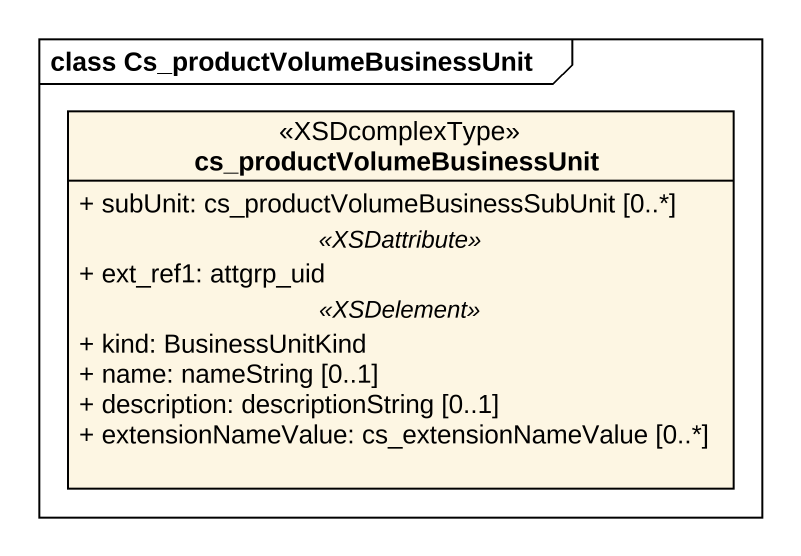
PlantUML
@startuml
mainframe class Cs_productVolumeBusinessUnit
hide circle
hide empty members
skinparam classAttributeIconSize 0
class cs_productVolumeBusinessUnit <<XSDcomplexType>> {
  + subUnit: cs_productVolumeBusinessSubUnit [0..*]
  .. <<XSDattribute>> ..
  + ext_ref1: attgrp_uid
  .. <<XSDelement>> ..
  + kind: BusinessUnitKind
  + name: nameString [0..1]
  + description: descriptionString [0..1]
  + extensionNameValue: cs_extensionNameValue [0..*]
}
@enduml
